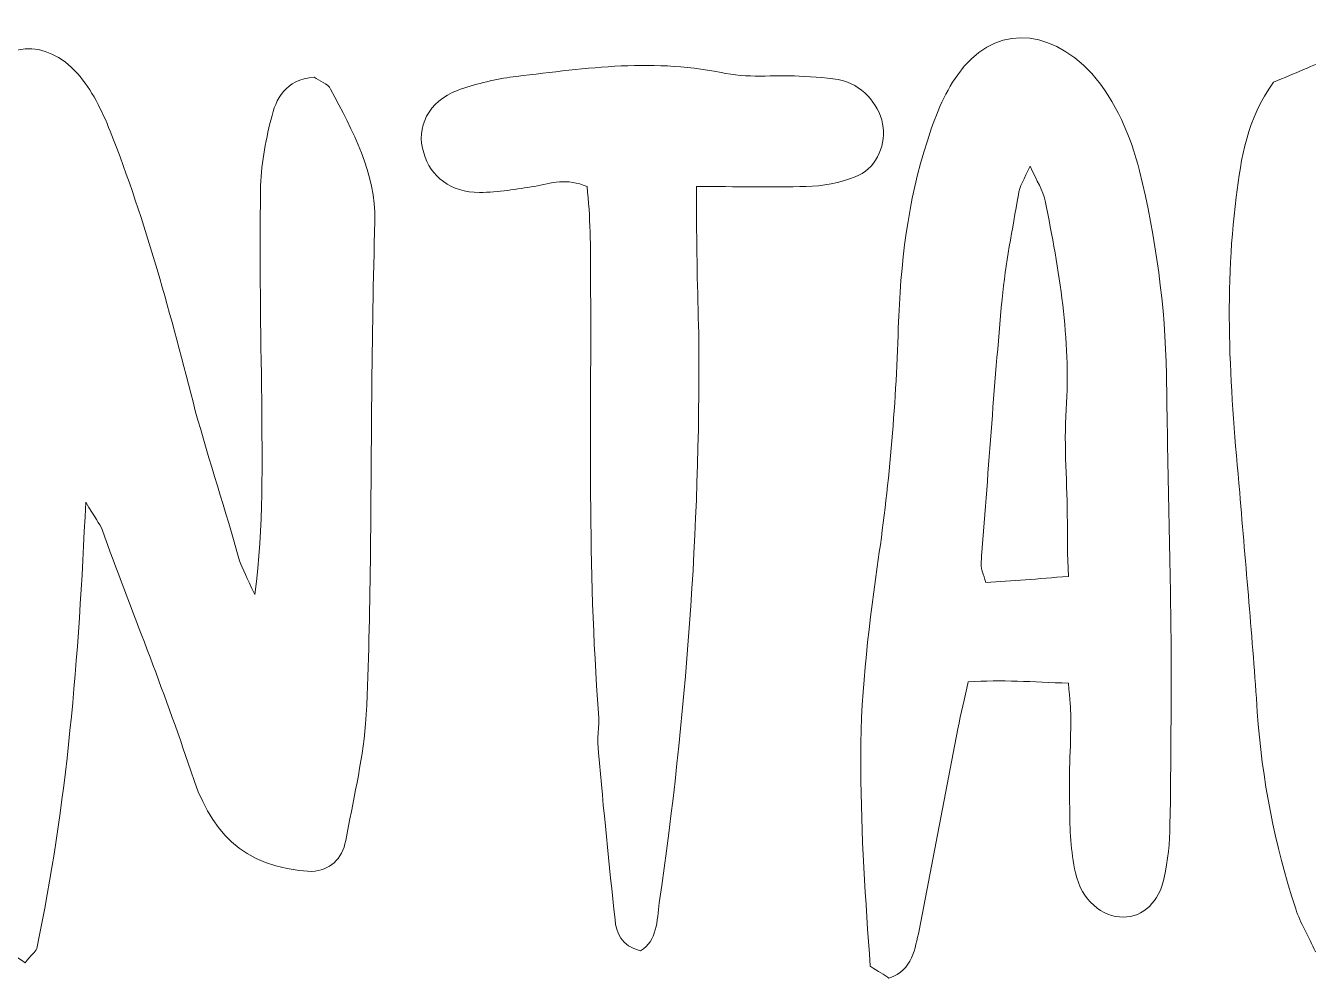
# Model space of a CAD drawing. Header units: inches. Extents: x 0.62 to 5.37, y -5.79 to -0.4.
# Drawn here: x 2.463 to 3.96, y -5.776 to -4.663 of the extents above; entities that cross this region are included whole.
import ezdxf

# ---------------------------------------------------------------- set-up
doc = ezdxf.new("R2010")
doc.units = ezdxf.units.IN
doc.header["$MEASUREMENT"] = 0
doc.layers.add('Layer 1', color=7, linetype='Continuous')

# ---------------------------------------------------------------- blocks, each defined once
blk = doc.blocks.new('block 3')
at = {"layer": 'Layer 1', "lineweight": 0}
for points, knots in [([(3.7945, -5.0709), (3.7958, -5.1733), (3.7986, -5.2755), (3.7999, -5.3778), (3.7999, -5.4507), (3.7999, -5.5235), (3.7986, -5.5964), (3.7986, -5.6174), (3.7958, -5.6384), (3.7918, -5.658), (3.7863, -5.6861), (3.7672, -5.7043), (3.7441, -5.7043), (3.7196, -5.7043), (3.6951, -5.6846), (3.6883, -5.6525), (3.6829, -5.6272), (3.6815, -5.602), (3.6815, -5.5768), (3.6801, -5.5418), (3.6829, -5.5067), (3.6829, -5.4703), (3.6829, -5.4605), (3.6815, -5.4507), (3.6801, -5.4311), (3.6379, -5.4296), (3.6026, -5.4269), (3.563, -5.4296), (3.559, -5.4492), (3.5549, -5.4661), (3.5508, -5.4843), (3.5508, -5.4843), (3.5059, -5.7197), (3.5059, -5.7197), (3.5004, -5.7407), (3.499, -5.7659), (3.4705, -5.7757), (3.4651, -5.7716), (3.4583, -5.7674), (3.4487, -5.7617), (3.4433, -5.6846), (3.4378, -5.6076), (3.4378, -5.5305), (3.4365, -5.4507), (3.446, -5.3736), (3.4568, -5.2951), (3.4705, -5.2041), (3.4787, -5.1102), (3.4814, -5.0163), (3.4841, -4.9421), (3.4922, -4.8678), (3.5154, -4.7977), (3.5236, -4.7712), (3.5344, -4.7431), (3.5508, -4.7207), (3.5903, -4.6632), (3.6556, -4.6632), (3.7074, -4.7193), (3.7359, -4.7515), (3.7523, -4.7921), (3.7632, -4.8328), (3.7822, -4.9112), (3.7931, -4.9911), (3.7945, -5.0709)], [0, 0, 0, 0, 1, 1, 1, 2, 2, 2, 3, 3, 3, 4, 4, 4, 5, 5, 5, 6, 6, 6, 7, 7, 7, 8, 8, 8, 9, 9, 9, 10, 10, 10, 11, 11, 11, 12, 12, 12, 13, 13, 13, 14, 14, 14, 15, 15, 15, 16, 16, 16, 17, 17, 17, 18, 18, 18, 19, 19, 19, 20, 20, 20, 21, 21, 21, 21]), ([(3.6801, -5.3064), (3.6788, -5.2797), (3.6788, -5.2615), (3.6788, -5.2433), (3.6788, -5.1985), (3.6746, -5.155), (3.6774, -5.1116), (3.6829, -5.029), (3.6693, -4.9491), (3.6529, -4.8678), (3.6502, -4.8552), (3.6434, -4.8454), (3.6352, -4.8272), (3.6284, -4.8426), (3.6229, -4.851), (3.6216, -4.8608), (3.6148, -4.9014), (3.6066, -4.9406), (3.6026, -4.9827), (3.593, -5.0864), (3.5862, -5.1887), (3.578, -5.2924), (3.578, -5.298), (3.5808, -5.3036), (3.5835, -5.3134), (3.6148, -5.312), (3.6434, -5.3092), (3.6801, -5.3064)], [0, 0, 0, 0, 1, 1, 1, 2, 2, 2, 3, 3, 3, 4, 4, 4, 5, 5, 5, 6, 6, 6, 7, 7, 7, 8, 8, 8, 9, 9, 9, 9])]:
    blk.add_open_spline(points, degree=3, knots=knots, dxfattribs=at)

msp = doc.modelspace()

# ---------------------------------------------------------------- linework, layer by layer
at = {"layer": 'Layer 1', "lineweight": 0}
for points, knots in [([(2.7997, -4.7235), (2.7657, -4.7263), (2.7548, -4.7487), (2.7493, -4.7725), (2.7426, -4.7992), (2.7371, -4.8272), (2.7371, -4.8552), (2.7358, -4.9364), (2.7371, -5.0192), (2.7385, -5.1004), (2.7385, -5.1733), (2.7412, -5.2461), (2.7303, -5.3274), (2.7207, -5.3078), (2.7167, -5.298), (2.7126, -5.2882), (2.6963, -5.2293), (2.6772, -5.1718), (2.6609, -5.113), (2.6323, -5.0023), (2.6037, -4.893), (2.5615, -4.7865), (2.552, -4.7627), (2.5398, -4.7375), (2.5234, -4.7193), (2.4866, -4.6772), (2.4335, -4.6815), (2.4145, -4.7277), (2.4063, -4.7459), (2.4036, -4.7669), (2.4023, -4.7865), (2.4023, -4.7865), (2.3981, -5.092), (2.3981, -5.092), (2.3968, -5.1915), (2.3941, -5.2909), (2.3954, -5.3918), (2.3968, -5.4773), (2.4023, -5.5641), (2.4091, -5.6496), (2.4118, -5.6777), (2.4226, -5.7071), (2.4335, -5.7337), (2.4377, -5.7435), (2.4512, -5.7491), (2.4621, -5.7576), (2.4689, -5.7491), (2.4744, -5.7449), (2.4758, -5.7407), (2.5112, -5.5739), (2.5248, -5.4031), (2.5329, -5.2195), (2.5438, -5.2377), (2.5493, -5.2447), (2.552, -5.2517), (2.586, -5.3456), (2.6241, -5.4381), (2.6555, -5.5333), (2.6772, -5.602), (2.714, -5.6469), (2.797, -5.651), (2.8175, -5.6496), (2.8324, -5.637), (2.8365, -5.6146), (2.8447, -5.5698), (2.8556, -5.5249), (2.8597, -5.4787), (2.8637, -5.4198), (2.8637, -5.361), (2.8651, -5.3007), (2.8665, -5.1648), (2.8665, -5.0275), (2.8705, -4.8916), (2.8719, -4.8356), (2.8447, -4.7865), (2.8188, -4.7375), (2.8161, -4.7305), (2.8052, -4.7277), (2.7997, -4.7235)], [0, 0, 0, 0, 1, 1, 1, 2, 2, 2, 3, 3, 3, 4, 4, 4, 5, 5, 5, 6, 6, 6, 7, 7, 7, 8, 8, 8, 9, 9, 9, 10, 10, 10, 11, 11, 11, 12, 12, 12, 13, 13, 13, 14, 14, 14, 15, 15, 15, 16, 16, 16, 17, 17, 17, 18, 18, 18, 19, 19, 19, 20, 20, 20, 21, 21, 21, 22, 22, 22, 23, 23, 23, 24, 24, 24, 25, 25, 25, 26, 26, 26, 26]), ([(3.4639, -4.7823), (3.4612, -4.7585), (3.4421, -4.7347), (3.4176, -4.7277), (3.4012, -4.7235), (3.3836, -4.7235), (3.3658, -4.7221), (3.3359, -4.7207), (3.3046, -4.7249), (3.2746, -4.7179), (3.1902, -4.7011), (3.1099, -4.7137), (3.0282, -4.7235), (3.0078, -4.7263), (2.986, -4.7319), (2.967, -4.7389), (2.9329, -4.7515), (2.918, -4.7823), (2.9275, -4.8117), (2.9356, -4.8398), (2.9588, -4.858), (2.9928, -4.858), (3.0146, -4.858), (3.0364, -4.8538), (3.0568, -4.851), (3.0758, -4.8468), (3.0949, -4.8412), (3.1181, -4.851), (3.1222, -4.886), (3.1222, -4.9224), (3.1222, -4.9575), (3.1235, -5.127), (3.1181, -5.2951), (3.1317, -5.4661), (3.133, -5.4815), (3.129, -5.4969), (3.1317, -5.5123), (3.1371, -5.5782), (3.144, -5.6427), (3.1508, -5.7071), (3.1521, -5.7225), (3.1576, -5.7379), (3.1807, -5.7435), (3.1998, -5.7323), (3.1998, -5.7085), (3.2025, -5.6875), (3.2338, -5.4717), (3.2501, -5.2517), (3.2487, -5.0317), (3.2474, -4.9827), (3.246, -4.9322), (3.246, -4.8832), (3.246, -4.8832), (3.246, -4.851), (3.246, -4.851), (3.2923, -4.851), (3.3332, -4.8524), (3.374, -4.851), (3.3931, -4.851), (3.4135, -4.8468), (3.4312, -4.8398), (3.4544, -4.8313), (3.4666, -4.8048), (3.4639, -4.7823)], [0, 0, 0, 0, 1, 1, 1, 2, 2, 2, 3, 3, 3, 4, 4, 4, 5, 5, 5, 6, 6, 6, 7, 7, 7, 8, 8, 8, 9, 9, 9, 10, 10, 10, 11, 11, 11, 12, 12, 12, 13, 13, 13, 14, 14, 14, 15, 15, 15, 16, 16, 16, 17, 17, 17, 18, 18, 18, 19, 19, 19, 20, 20, 20, 21, 21, 21, 21]), ([(3.9863, -4.7011), (3.9658, -4.7095), (3.944, -4.7193), (3.9196, -4.7291), (3.8883, -4.7725), (3.8815, -4.8174), (3.876, -4.8636), (3.861, -4.9785), (3.8692, -5.0934), (3.88, -5.2083), (3.8868, -5.2938), (3.895, -5.3792), (3.9005, -5.4647), (3.9059, -5.5432), (3.9209, -5.6202), (3.9454, -5.6945), (3.9508, -5.7113), (3.9604, -5.7267), (3.9686, -5.7449), (3.9686, -5.7449), (4.0148, -5.7407), (4.0148, -5.7407), (4.019, -5.7225), (4.0257, -5.7071), (4.0271, -5.6917), (4.0312, -5.6006), (4.0393, -5.5082), (4.038, -5.4156), (4.0366, -5.2125), (4.0339, -5.0093), (4.0543, -4.8061), (4.0557, -4.795), (4.0557, -4.7837), (4.0543, -4.7725), (4.0502, -4.7291), (4.0366, -4.7151), (3.9863, -4.7011)], [0, 0, 0, 0, 1, 1, 1, 2, 2, 2, 3, 3, 3, 4, 4, 4, 5, 5, 5, 6, 6, 6, 7, 7, 7, 8, 8, 8, 9, 9, 9, 10, 10, 10, 11, 11, 11, 12, 12, 12, 12])]:
    msp.add_open_spline(points, degree=3, knots=knots, dxfattribs=at)

# ---------------------------------------------------------------- block references
at = {"layer": 'Layer 1'}
msp.add_blockref('block 3', (0, 0), dxfattribs=at)

doc.saveas('drawing.dxf')
